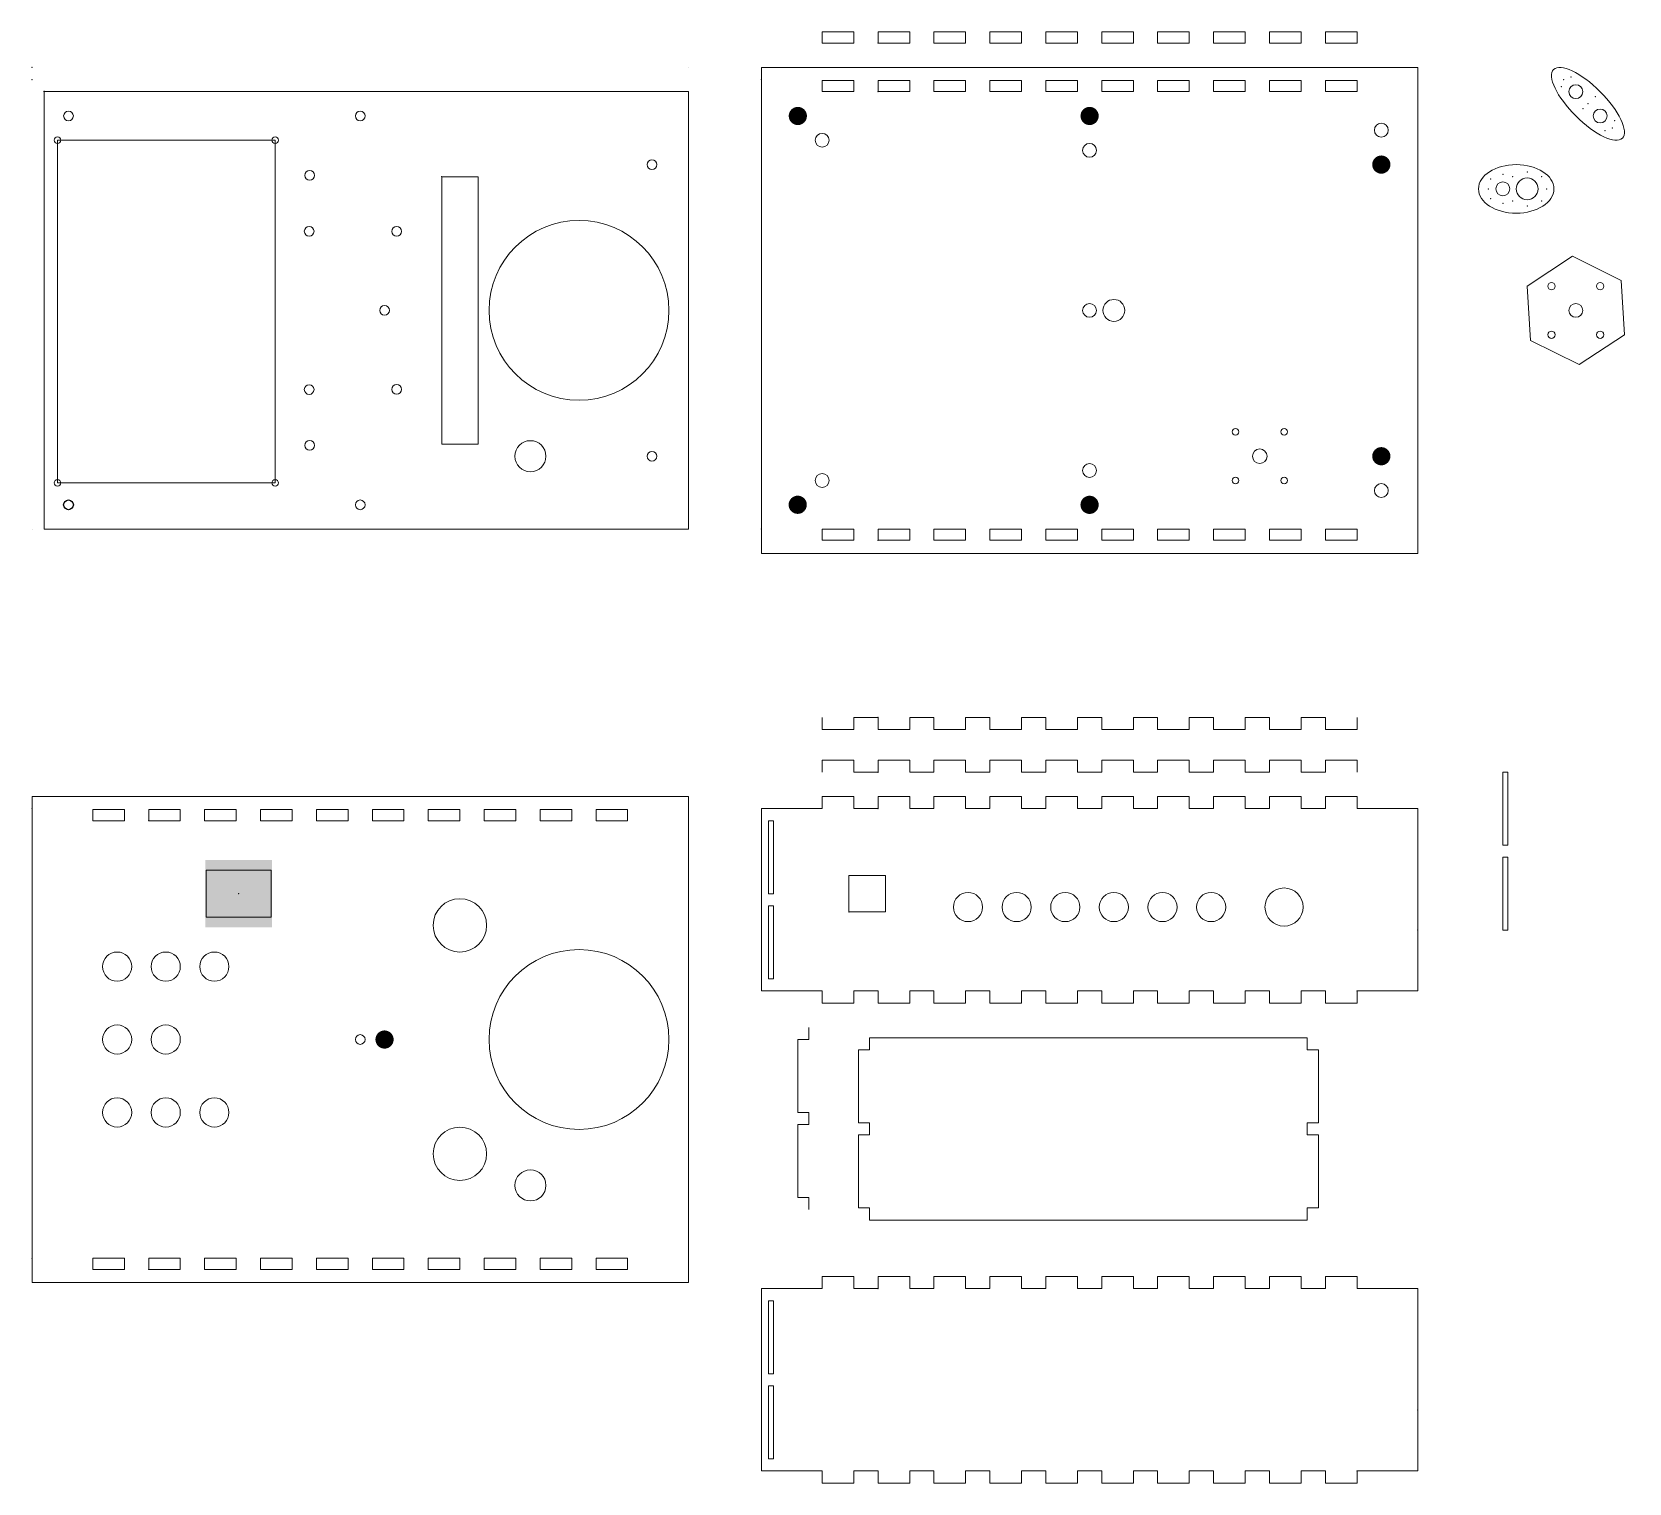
# Model space of a CAD drawing. Header units: millimetres. Extents: x -135 to 522, y -483 to 115.
import ezdxf

# ---------------------------------------------------------------- set-up
doc = ezdxf.new("R2010")
doc.units = ezdxf.units.MM
doc.layers.get('0').update_dxf_attribs({"lineweight": 25, "true_color": 0xffffff})

msp = doc.modelspace()

# ---------------------------------------------------------------- hatches: boundary and pattern name
at = {"true_color": 0x0000ff}
h = msp.add_hatch(color=5, dxfattribs=at)
edge = h.paths.add_edge_path()
edge.add_arc((180, 80), 3.75, 0, 360)
h = msp.add_hatch(color=5, dxfattribs=at)
edge = h.paths.add_edge_path()
edge.add_arc((300, 80), 3.75, 0, 360)
h = msp.add_hatch(color=5, dxfattribs=at)
edge = h.paths.add_edge_path()
edge.add_arc((420, 60), 3.75, 0, 360)
h = msp.add_hatch(color=5, dxfattribs=at)
edge = h.paths.add_edge_path()
edge.add_arc((420, -60), 3.75, 0, 360)
h = msp.add_hatch(color=5, dxfattribs=at)
edge = h.paths.add_edge_path()
edge.add_arc((179.95, -79.98), 3.75, 0, 360)
h = msp.add_hatch(color=5, dxfattribs=at)
edge = h.paths.add_edge_path()
edge.add_arc((300, -80), 3.75, 0, 360)
msp.add_hatch(color=5, dxfattribs=at).paths.add_polyline_path([(-63.65, -253.9), (-36.35, -253.9), (-36.35, -226.1), (-63.65, -226.1)])
h = msp.add_hatch(color=5, dxfattribs=at)
edge = h.paths.add_edge_path()
edge.add_arc((10, -300), 3.75, 0, 360)

# ---------------------------------------------------------------- linework, layer by layer
at = {"color": 1, "lineweight": 5, "true_color": 0xff0000}
for p, q in [((203, 114.58), (190, 114.58)), ((190, 114.58), (190, 110)), ((203, 110), (203, 114.58)), ((226, 114.58), (213, 114.58)), ((213, 114.58), (213, 110)), ((226, 110), (226, 114.58)), ((249, 114.58), (236, 114.58)), ((236, 114.58), (236, 110)), ((249, 110), (249, 114.58)), ((272, 114.58), (259, 114.58)), ((259, 114.58), (259, 110)), ((272, 110), (272, 114.58)), ((295, 114.58), (282, 114.58)), ((282, 114.58), (282, 110)), ((295, 110), (295, 114.58)), ((318, 114.58), (305, 114.58)), ((305, 114.58), (305, 110)), ((318, 110), (318, 114.58)), ((341, 114.58), (328, 114.58)), ((328, 114.58), (328, 110)), ((341, 110), (341, 114.58)), ((364, 114.58), (351, 114.58)), ((351, 114.58), (351, 110)), ((364, 110), (364, 114.58)), ((387, 114.58), (374, 114.58)), ((374, 114.58), (374, 110)), ((387, 110), (387, 114.58)), ((410, 114.58), (397, 114.58)), ((397, 114.58), (397, 110)), ((410, 110), (410, 114.58)), ((190, 110), (203, 110)), ((213, 110), (226, 110)), ((236, 110), (249, 110)), ((259, 110), (272, 110)), ((282, 110), (295, 110)), ((305, 110), (318, 110)), ((328, 110), (341, 110)), ((351, 110), (364, 110)), ((374, 110), (387, 110)), ((397, 110), (410, 110)), ((135, 100), (135, 100)), ((435, 100), (165, 100)), ((165, 100), (165, -100)), ((435, -100), (435, 100)), ((203, 94.58), (190, 94.58)), ((190, 94.58), (190, 90)), ((203, 90), (203, 94.58)), ((226, 94.58), (213, 94.58)), ((213, 94.58), (213, 90)), ((226, 90), (226, 94.58)), ((249, 94.58), (236, 94.58)), ((236, 94.58), (236, 90)), ((249, 90), (249, 94.58)), ((272, 94.58), (259, 94.58)), ((259, 94.58), (259, 90)), ((272, 90), (272, 94.58)), ((295, 94.58), (282, 94.58)), ((282, 94.58), (282, 90)), ((295, 90), (295, 94.58)), ((318, 94.58), (305, 94.58)), ((305, 94.58), (305, 90)), ((318, 90), (318, 94.58)), ((341, 94.58), (328, 94.58)), ((328, 94.58), (328, 90)), ((341, 90), (341, 94.58)), ((364, 94.58), (351, 94.58)), ((351, 94.58), (351, 90)), ((364, 90), (364, 94.58)), ((387, 94.58), (374, 94.58)), ((374, 94.58), (374, 90)), ((387, 90), (387, 94.58)), ((410, 94.58), (397, 94.58)), ((397, 94.58), (397, 90)), ((410, 90), (410, 94.58)), ((-129.98, 90), (-129.98, -90)), ((-129.98, 90), (135, 90)), ((135, -90), (135, 90)), ((190, 90), (203, 90)), ((213, 90), (226, 90)), ((236, 90), (249, 90)), ((259, 90), (272, 90)), ((282, 90), (295, 90)), ((305, 90), (318, 90)), ((328, 90), (341, 90)), ((351, 90), (364, 90)), ((374, 90), (387, 90)), ((397, 90), (410, 90)), ((48.5, 54.98), (33.5, 54.98)), ((33.5, 54.98), (33.5, -55.02)), ((48.5, -55.02), (48.5, 54.98)), ((498.66, 22.32), (480, 10)), ((518.66, 12.32), (498.66, 22.32)), ((480, 10), (481.34, -12.32)), ((520, -10), (518.66, 12.32)), ((481.34, -12.32), (501.34, -22.32)), ((501.34, -22.32), (520, -10)), ((33.5, -55.02), (48.5, -55.02)), ((-135, -90), (-135, -90)), ((-129.98, -90), (135, -90)), ((203, -90), (190, -90)), ((190, -90), (190, -94.58)), ((203, -94.58), (203, -90)), ((226, -90), (213, -90)), ((213, -90), (213, -94.58)), ((226, -94.58), (226, -90)), ((249, -90), (236, -90)), ((236, -90), (236, -94.58)), ((249, -94.58), (249, -90)), ((272, -90), (259, -90)), ((259, -90), (259, -94.58)), ((272, -94.58), (272, -90)), ((295, -90), (282, -90)), ((282, -90), (282, -94.58)), ((295, -94.58), (295, -90)), ((318, -90), (305, -90)), ((305, -90), (305, -94.58)), ((318, -94.58), (318, -90)), ((341, -90), (328, -90)), ((328, -90), (328, -94.58)), ((341, -94.58), (341, -90)), ((364, -90), (351, -90)), ((351, -90), (351, -94.58)), ((364, -94.58), (364, -90)), ((387, -90), (374, -90)), ((374, -90), (374, -94.58)), ((387, -94.58), (387, -90)), ((410, -90), (397, -90)), ((397, -90), (397, -94.58)), ((410, -94.58), (410, -90)), ((190, -94.58), (203, -94.58)), ((213, -94.58), (226, -94.58)), ((236, -94.58), (249, -94.58)), ((259, -94.58), (272, -94.58)), ((282, -94.58), (295, -94.58)), ((305, -94.58), (318, -94.58)), ((328, -94.58), (341, -94.58)), ((351, -94.58), (364, -94.58)), ((374, -94.58), (387, -94.58)), ((397, -94.58), (410, -94.58)), ((165, -100), (435, -100)), ((190, -172.5), (190, -167.5)), ((203, -167.5), (203, -172.5)), ((203, -167.5), (213, -167.5)), ((213, -172.5), (213, -167.5)), ((226, -167.5), (226, -172.5)), ((226, -167.5), (236, -167.5)), ((236, -172.5), (236, -167.5)), ((249, -167.5), (249, -172.5)), ((249, -167.5), (259, -167.5)), ((259, -172.5), (259, -167.5)), ((272, -167.5), (272, -172.5)), ((272, -167.5), (282, -167.5)), ((282, -172.5), (282, -167.5)), ((295, -167.5), (295, -172.5)), ((295, -167.5), (305, -167.5)), ((305, -172.5), (305, -167.5)), ((318, -167.5), (318, -172.5)), ((318, -167.5), (328, -167.5)), ((328, -172.5), (328, -167.5)), ((341, -167.5), (341, -172.5)), ((341, -167.5), (351, -167.5)), ((351, -172.5), (351, -167.5)), ((364, -167.5), (364, -172.5)), ((364, -167.5), (374, -167.5)), ((374, -172.5), (374, -167.5)), ((387, -167.5), (387, -172.5)), ((387, -167.5), (397, -167.5)), ((397, -172.5), (397, -167.5)), ((410, -167.5), (410, -172.5)), ((203, -172.5), (190, -172.5)), ((226, -172.5), (213, -172.5)), ((249, -172.5), (236, -172.5)), ((272, -172.5), (259, -172.5)), ((295, -172.5), (282, -172.5)), ((318, -172.5), (305, -172.5)), ((341, -172.5), (328, -172.5)), ((364, -172.5), (351, -172.5)), ((387, -172.5), (374, -172.5)), ((410, -172.5), (397, -172.5)), ((203, -185), (190, -185)), ((190, -185), (190, -190)), ((203, -190), (203, -185)), ((203, -190), (213, -190)), ((226, -185), (213, -185)), ((213, -185), (213, -190)), ((226, -190), (226, -185)), ((226, -190), (236, -190)), ((249, -185), (236, -185)), ((236, -185), (236, -190)), ((249, -190), (249, -185)), ((249, -190), (259, -190)), ((272, -185), (259, -185)), ((259, -185), (259, -190)), ((272, -190), (272, -185)), ((272, -190), (282, -190)), ((295, -185), (282, -185)), ((282, -185), (282, -190)), ((295, -190), (295, -185)), ((295, -190), (305, -190)), ((318, -185), (305, -185)), ((305, -185), (305, -190)), ((318, -190), (318, -185)), ((318, -190), (328, -190)), ((341, -185), (328, -185)), ((328, -185), (328, -190)), ((341, -190), (341, -185)), ((341, -190), (351, -190)), ((364, -185), (351, -185)), ((351, -185), (351, -190)), ((364, -190), (364, -185)), ((364, -190), (374, -190)), ((387, -185), (374, -185)), ((374, -185), (374, -190)), ((387, -190), (387, -185)), ((387, -190), (397, -190)), ((410, -185), (397, -185)), ((397, -185), (397, -190)), ((410, -190), (410, -185)), ((472, -190), (470, -190)), ((470, -190), (470, -220)), ((472, -220), (472, -190)), ((135.03, -200), (-134.97, -200)), ((-134.97, -200), (-134.97, -400)), ((135.03, -400), (135.03, -200)), ((203, -200), (190, -200)), ((190, -200), (190, -205)), ((203, -205), (203, -200)), ((226, -200), (213, -200)), ((213, -200), (213, -205)), ((226, -205), (226, -200)), ((249, -200), (236, -200)), ((236, -200), (236, -205)), ((249, -205), (249, -200)), ((272, -200), (259, -200)), ((259, -200), (259, -205)), ((272, -205), (272, -200)), ((295, -200), (282, -200)), ((282, -200), (282, -205)), ((295, -205), (295, -200)), ((318, -200), (305, -200)), ((305, -200), (305, -205)), ((318, -205), (318, -200)), ((341, -200), (328, -200)), ((328, -200), (328, -205)), ((341, -205), (341, -200)), ((364, -200), (351, -200)), ((351, -200), (351, -205)), ((364, -205), (364, -200)), ((387, -200), (374, -200)), ((374, -200), (374, -205)), ((387, -205), (387, -200)), ((410, -200), (397, -200)), ((397, -200), (397, -205)), ((410, -205), (410, -200)), ((-97, -205.42), (-110, -205.42)), ((-110, -205.42), (-110, -210)), ((-110, -210), (-97, -210)), ((-97, -210), (-97, -205.42)), ((-74, -205.42), (-87, -205.42)), ((-87, -205.42), (-87, -210)), ((-87, -210), (-74, -210)), ((-74, -210), (-74, -205.42)), ((-51, -205.42), (-64, -205.42)), ((-64, -205.42), (-64, -210)), ((-64, -210), (-51, -210)), ((-51, -210), (-51, -205.42)), ((-28, -205.42), (-41, -205.42)), ((-41, -205.42), (-41, -210)), ((-41, -210), (-28, -210)), ((-28, -210), (-28, -205.42)), ((-5, -205.42), (-18, -205.42)), ((-18, -205.42), (-18, -210)), ((-18, -210), (-5, -210)), ((-5, -210), (-5, -205.42)), ((18, -205.42), (5, -205.42)), ((5, -205.42), (5, -210)), ((5, -210), (18, -210)), ((18, -210), (18, -205.42)), ((41, -205.42), (28, -205.42)), ((28, -205.42), (28, -210)), ((28, -210), (41, -210)), ((41, -210), (41, -205.42)), ((64, -205.42), (51, -205.42)), ((51, -205.42), (51, -210)), ((51, -210), (64, -210)), ((64, -210), (64, -205.42)), ((87, -205.42), (74, -205.42)), ((74, -205.42), (74, -210)), ((74, -210), (87, -210)), ((87, -210), (87, -205.42)), ((110, -205.42), (97, -205.42)), ((97, -205.42), (97, -210)), ((97, -210), (110, -210)), ((110, -210), (110, -205.42)), ((165, -255), (165, -205)), ((190, -205), (165, -205)), ((170, -210), (168, -210)), ((168, -210), (168, -240)), ((170, -240), (170, -210)), ((203, -205), (213, -205)), ((226, -205), (236, -205)), ((249, -205), (259, -205)), ((272, -205), (282, -205)), ((295, -205), (305, -205)), ((318, -205), (328, -205)), ((341, -205), (351, -205)), ((364, -205), (374, -205)), ((387, -205), (397, -205)), ((410, -205), (435, -205)), ((435, -205), (435, -255)), ((470, -220), (472, -220)), ((472, -225), (470, -225)), ((470, -225), (470, -255)), ((472, -255), (472, -225)), ((-36.65, -230.37), (-63.35, -230.37)), ((-63.35, -230.37), (-63.35, -249.63)), ((-36.65, -249.63), (-36.65, -230.37)), ((216, -232.5), (201, -232.5)), ((201, -232.5), (201, -247.5)), ((216, -247.5), (216, -232.5)), ((168, -240), (170, -240)), ((-63.35, -249.63), (-36.65, -249.63)), ((170, -245), (168, -245)), ((168, -245), (168, -275)), ((170, -275), (170, -245)), ((201, -247.5), (216, -247.5)), ((165, -255), (165, -280)), ((435, -255), (435, -280)), ((470, -255), (472, -255)), ((168, -275), (170, -275)), ((165, -280), (190, -280)), ((190, -285), (190, -280)), ((203, -280), (203, -285)), ((203, -280), (213, -280)), ((213, -285), (213, -280)), ((226, -280), (226, -285)), ((236, -280), (226, -280)), ((236, -285), (236, -280)), ((249, -280), (249, -285)), ((249, -280), (259, -280)), ((259, -285), (259, -280)), ((272, -280), (272, -285)), ((272, -280), (282, -280)), ((282, -285), (282, -280)), ((295, -280), (295, -285)), ((295, -280), (305, -280)), ((305, -285), (305, -280)), ((318, -280), (318, -285)), ((318, -280), (328, -280)), ((328, -285), (328, -280)), ((341, -280), (341, -285)), ((341, -280), (351, -280)), ((351, -285), (351, -280)), ((364, -280), (364, -285)), ((364, -280), (374, -280)), ((374, -285), (374, -280)), ((387, -280), (387, -285)), ((387, -280), (397, -280)), ((397, -285), (397, -280)), ((410, -280), (410, -285)), ((410, -280), (435, -280)), ((203, -285), (190, -285)), ((226, -285), (213, -285)), ((249, -285), (236, -285)), ((272, -285), (259, -285)), ((295, -285), (282, -285)), ((318, -285), (305, -285)), ((341, -285), (328, -285)), ((364, -285), (351, -285)), ((387, -285), (374, -285)), ((410, -285), (397, -285)), ((184.58, -300), (184.58, -295)), ((184.58, -300), (180, -300)), ((180, -300), (180, -330)), ((389.54, -299.26), (209.54, -299.26)), ((209.54, -304.26), (209.54, -299.26)), ((389.54, -304.26), (389.54, -299.26)), ((209.54, -304.26), (204.96, -304.26)), ((204.96, -304.26), (204.96, -334.26)), ((389.54, -304.26), (394.11, -304.26)), ((394.11, -304.26), (394.11, -334.26)), ((180, -330), (184.58, -330)), ((184.58, -335), (180, -335)), ((180, -335), (180, -365)), ((184.58, -330), (184.58, -335)), ((204.96, -334.26), (209.54, -334.26)), ((209.54, -334.26), (209.54, -339.26)), ((394.11, -334.26), (389.54, -334.26)), ((389.54, -334.26), (389.54, -339.26)), ((209.54, -339.26), (204.96, -339.26)), ((204.96, -339.26), (204.96, -369.26)), ((389.54, -339.26), (394.11, -339.26)), ((394.11, -339.26), (394.11, -369.26)), ((180, -365), (184.58, -365)), ((184.58, -365), (184.58, -370)), ((204.96, -369.26), (209.54, -369.26)), ((209.54, -369.26), (209.54, -374.26)), ((209.54, -374.26), (389.54, -374.26)), ((394.11, -369.26), (389.54, -369.26)), ((389.54, -369.26), (389.54, -374.26)), ((-97, -390), (-110, -390)), ((-110, -390), (-110, -394.58)), ((-97, -394.58), (-97, -390)), ((-74, -390), (-87, -390)), ((-87, -390), (-87, -394.58)), ((-74, -394.58), (-74, -390)), ((-51, -390), (-64, -390)), ((-64, -390), (-64, -394.58)), ((-51, -394.58), (-51, -390)), ((-28, -390), (-41, -390)), ((-41, -390), (-41, -394.58)), ((-28, -394.58), (-28, -390)), ((-5, -390), (-18, -390)), ((-18, -390), (-18, -394.58)), ((-5, -394.58), (-5, -390)), ((18, -390), (5, -390)), ((5, -390), (5, -394.58)), ((18, -394.58), (18, -390)), ((41, -390), (28, -390)), ((28, -390), (28, -394.58)), ((41, -394.58), (41, -390)), ((64, -390), (51, -390)), ((51, -390), (51, -394.58)), ((64, -394.58), (64, -390)), ((87, -390), (74, -390)), ((74, -390), (74, -394.58)), ((87, -394.58), (87, -390)), ((110, -390), (97, -390)), ((97, -390), (97, -394.58)), ((110, -394.58), (110, -390)), ((-134.97, -400), (135.03, -400)), ((-110, -394.58), (-97, -394.58)), ((-87, -394.58), (-74, -394.58)), ((-64, -394.58), (-51, -394.58)), ((-41, -394.58), (-28, -394.58)), ((-18, -394.58), (-5, -394.58)), ((5, -394.58), (18, -394.58)), ((28, -394.58), (41, -394.58)), ((51, -394.58), (64, -394.58)), ((74, -394.58), (87, -394.58)), ((97, -394.58), (110, -394.58)), ((203, -397.5), (190, -397.5)), ((190, -397.5), (190, -402.5)), ((203, -402.5), (203, -397.5)), ((226, -397.5), (213, -397.5)), ((213, -397.5), (213, -402.5)), ((226, -402.5), (226, -397.5)), ((249, -397.5), (236, -397.5)), ((236, -397.5), (236, -402.5)), ((249, -402.5), (249, -397.5)), ((272, -397.5), (259, -397.5)), ((259, -397.5), (259, -402.5)), ((272, -402.5), (272, -397.5)), ((295, -397.5), (282, -397.5)), ((282, -397.5), (282, -402.5)), ((295, -402.5), (295, -397.5)), ((318, -397.5), (305, -397.5)), ((305, -397.5), (305, -402.5)), ((318, -402.5), (318, -397.5)), ((341, -397.5), (328, -397.5)), ((328, -397.5), (328, -402.5)), ((341, -402.5), (341, -397.5)), ((364, -397.5), (351, -397.5)), ((351, -397.5), (351, -402.5)), ((364, -402.5), (364, -397.5)), ((387, -397.5), (374, -397.5)), ((374, -397.5), (374, -402.5)), ((387, -402.5), (387, -397.5)), ((410, -397.5), (397, -397.5)), ((397, -397.5), (397, -402.5)), ((410, -402.5), (410, -397.5)), ((165, -452.5), (165, -402.5)), ((190, -402.5), (165, -402.5)), ((203, -402.5), (213, -402.5)), ((226, -402.5), (236, -402.5)), ((249, -402.5), (259, -402.5)), ((272, -402.5), (282, -402.5)), ((295, -402.5), (305, -402.5)), ((318, -402.5), (328, -402.5)), ((341, -402.5), (351, -402.5)), ((364, -402.5), (374, -402.5)), ((387, -402.5), (397, -402.5)), ((410, -402.5), (435, -402.5)), ((435, -402.5), (435, -452.5)), ((170, -407.5), (168, -407.5)), ((168, -407.5), (168, -437.5)), ((170, -437.5), (170, -407.5)), ((168, -437.5), (170, -437.5)), ((170, -442.5), (168, -442.5)), ((168, -442.5), (168, -472.5)), ((170, -472.5), (170, -442.5)), ((165, -452.5), (165, -477.5)), ((435, -452.5), (435, -477.5)), ((168, -472.5), (170, -472.5)), ((165, -477.5), (190, -477.5)), ((190, -482.5), (190, -477.5)), ((203, -477.5), (203, -482.5)), ((203, -477.5), (213, -477.5)), ((213, -482.5), (213, -477.5)), ((226, -477.5), (226, -482.5)), ((236, -477.5), (226, -477.5)), ((236, -482.5), (236, -477.5)), ((249, -477.5), (249, -482.5)), ((249, -477.5), (259, -477.5)), ((259, -482.5), (259, -477.5)), ((272, -477.5), (272, -482.5)), ((272, -477.5), (282, -477.5)), ((282, -482.5), (282, -477.5)), ((295, -477.5), (295, -482.5)), ((295, -477.5), (305, -477.5)), ((305, -482.5), (305, -477.5)), ((318, -477.5), (318, -482.5)), ((318, -477.5), (328, -477.5)), ((328, -482.5), (328, -477.5)), ((341, -477.5), (341, -482.5)), ((341, -477.5), (351, -477.5)), ((351, -482.5), (351, -477.5)), ((364, -477.5), (364, -482.5)), ((364, -477.5), (374, -477.5)), ((374, -482.5), (374, -477.5)), ((387, -477.5), (387, -482.5)), ((387, -477.5), (397, -477.5)), ((397, -482.5), (397, -477.5)), ((410, -477.5), (410, -482.5)), ((410, -477.5), (435, -477.5)), ((203, -482.5), (190, -482.5)), ((226, -482.5), (213, -482.5)), ((249, -482.5), (236, -482.5)), ((272, -482.5), (259, -482.5)), ((295, -482.5), (282, -482.5)), ((318, -482.5), (305, -482.5)), ((341, -482.5), (328, -482.5)), ((364, -482.5), (351, -482.5)), ((387, -482.5), (374, -482.5)), ((410, -482.5), (397, -482.5))]:
    msp.add_line(p, q, dxfattribs=at)
at = {"color": 7, "lineweight": 5, "true_color": 0xffffff}
for p, q in [((-35, 70), (-124.5, 70)), ((-124.5, 70), (-124.5, -71)), ((-35, -71), (-35, 70)), ((-124.5, -71), (-35, -71))]:
    msp.add_line(p, q, dxfattribs=at)
at = {"color": 1, "lineweight": 5, "true_color": 0xff0000}
for centre, radius in [((500, 90), 2.85), ((-120, 80), 2), ((0, 80), 2), ((180, 80), 2.85), ((300, 80), 2.85), ((510, 80), 2.85), ((190, 70), 2.85), ((420, 74.14), 2.85), ((-124.5, 70), 1.35), ((-35, 70), 1.35), ((300, 65.86), 2.85), ((120, 60), 2), ((420, 60), 2.85), ((-20.81, 55.56), 2), ((470, 50), 2.85), ((480, 50), 4.5), ((-21, 32.56), 2), ((15, 32.5), 2), ((90, 0), 37), ((490, 10), 1.5), ((510, 10), 1.5), ((10, 0), 2), ((300, 0), 2.85), ((310, 0), 4.5), ((500, 0), 2.85), ((490, -10), 1.5), ((510, -10), 1.5), ((-21, -32.56), 2), ((15, -32.5), 2), ((360, -50), 1.35), ((380, -50), 1.35), ((-20.81, -55.56), 2), ((70, -60), 6.4), ((120, -60), 2), ((370, -60), 3), ((420, -60), 2.85), ((300, -65.86), 2.85), ((-124.5, -71), 1.35), ((-35, -71), 1.35), ((190, -70), 2.85), ((360, -70), 1.35), ((380, -70), 1.35), ((420, -74.14), 2.85), ((0, -80), 2), ((179.95, -79.98), 2.85), ((300, -80), 2.85), ((41, -253.02), 10.97), ((250, -245.5), 6), ((270, -245.5), 6), ((290, -245.5), 6), ((310, -245.5), 6), ((330, -245.5), 6), ((350, -245.5), 6), ((380, -245.5), 7.85), ((-100, -270), 6), ((-80, -270), 6), ((-60, -270), 6), ((90, -300), 37), ((-100, -300), 6), ((-80, -300), 6), ((0, -300), 2), ((10, -300), 2.85), ((-100, -330), 6), ((-80, -330), 6), ((-60, -330), 6), ((41, -347.02), 10.97), ((70, -360), 6.4)]:
    msp.add_circle(centre, radius, dxfattribs=at)
msp.add_circle((300, 80), 2.9)
at = {"color": 1, "true_color": 0xff0000}
msp.add_circle((-120, -80), 2, dxfattribs=at)
at = {"color": 1, "lineweight": 5, "true_color": 0xff0000}
for centre, major_axis, ratio in [((505, 85), (-14.14, 14.14), 0.353553), ((475.5, 50), (-15.5, 0), 0.645161)]:
    msp.add_ellipse(centre, major_axis=major_axis, ratio=ratio, dxfattribs=at)
for p in [(213, 110), (-134.96, 100), (-134.96, 100), (-134.96, 100), (-134.98, 95), (165, 95), (494, 92), (495, 95), (498, 96), (213, 90), (508, 88), (503, 83), (505, 85), (512, 74), (515, 75), (516, 78), (33.5, 54.98), (465, 54), (470, 56), (474, 55), (480, 57), (486, 55), (464, 50), (465, 46), (488, 50), (470, 44), (474, 45), (480, 43), (486, 45), (164.94, -90), (165, -90), (213, -94.58), (213, -167.5), (213, -190), (-134.97, -205), (-87, -210), (213, -205), (470, -225), (-50, -240), (-50, -240), (33.5, -245.02), (168, -245), (201, -247.5), (435, -255), (410, -280), (-135.03, -390), (-134.97, -390), (-87, -394.58), (213, -402.5), (168, -442.5), (435, -452.5), (410, -477.5)]:
    msp.add_point(p, dxfattribs=at)
msp.add_point((-129.98, 90))

doc.saveas('drawing.dxf')
